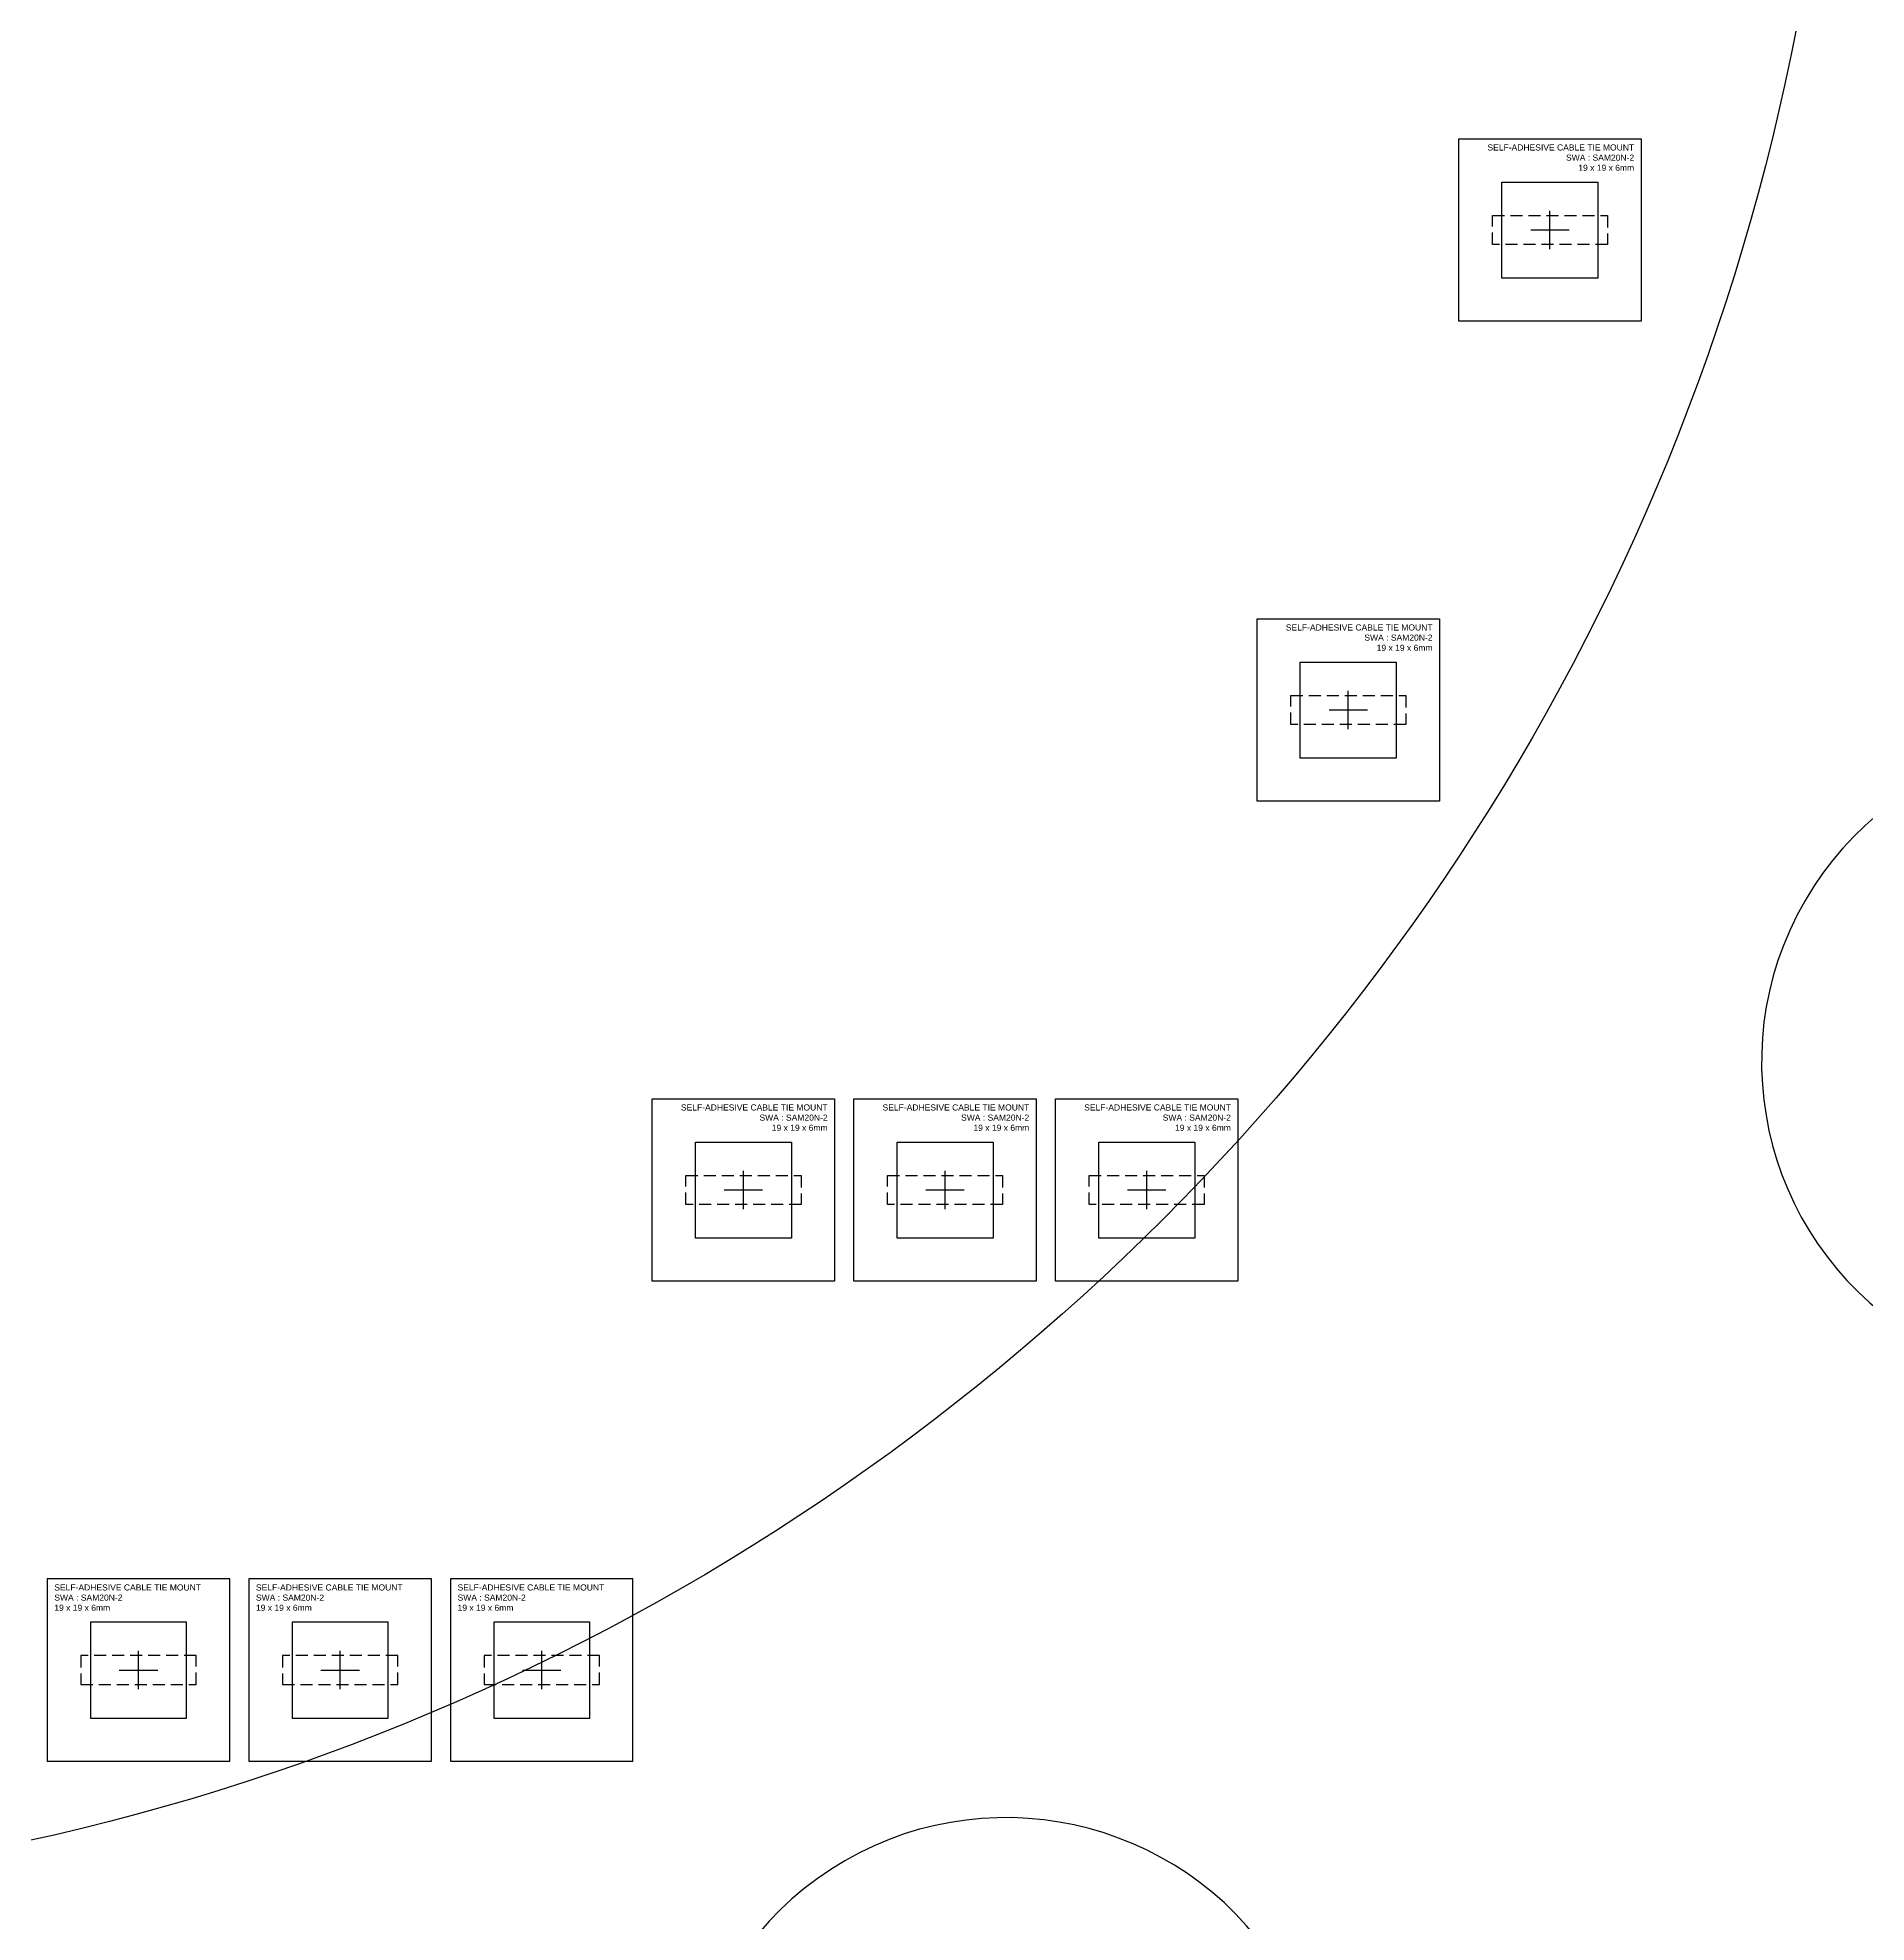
# Model space of a CAD drawing. Header units: millimetres. Extents: x 1440 to 4320, y -880 to 0.
# Drawn here: x 2932.5 to 3122.9, y -682.9 to -486.6 of the extents above; entities that cross this region are included whole.
import ezdxf

# ---------------------------------------------------------------- set-up
doc = ezdxf.new("R2010")
doc.units = ezdxf.units.MM
doc.header["$LTSCALE"] = 10
doc.header["$MEASUREMENT"] = 0
doc.linetypes.add('DASHED', pattern=[0.75, 0.5, -0.25])
for name, color, linetype in [('Component', 210, 'Continuous'), ('Outer Face', 253, 'Continuous'), ('vero Pins', 30, 'Continuous')]:
    doc.layers.add(name, color=color, linetype=linetype)
doc.styles.get("Standard").update_dxf_attribs({"font": 'arial.ttf'})

# ---------------------------------------------------------------- blocks, each defined once
blk = doc.blocks.new('*U135')
at = {"layer": 'Outer Face'}
blk.add_lwpolyline([(33.33, 33.54), (-33.33, 33.54, 1), (-33.33, -33.54), (33.33, -33.54, 1)], format="xyb", close=True, dxfattribs=at)
blk = doc.blocks.new('*U136')
at = {"layer": 'vero Pins', "color": 0, "linetype": 'ByBlock', "lineweight": -2, "transparency": 16777216}
for p, rotation in [((3174.45, -610), 149.9999999999999), ((3050, -734.45), 119.9999999999999)]:
    blk.add_blockref('*U135', p, dxfattribs=dict(at, rotation=rotation))

msp = doc.modelspace()

# ---------------------------------------------------------------- linework, layer by layer
at = {"layer": 'Component'}
for points in [[(3099.5, -497.17), (3099.5, -516.17), (3080.5, -516.17), (3080.5, -497.17)], [(3095, -501.67), (3095, -511.67), (3085, -511.67), (3085, -501.67)], [(3078.5, -547.17), (3078.5, -566.17), (3059.5, -566.17), (3059.5, -547.17)], [(3074, -551.67), (3074, -561.67), (3064, -561.67), (3064, -551.67)], [(3015.5, -597.17), (3015.5, -616.17), (2996.5, -616.17), (2996.5, -597.17)], [(3036.5, -597.17), (3036.5, -616.17), (3017.5, -616.17), (3017.5, -597.17)], [(3057.5, -597.17), (3057.5, -616.17), (3038.5, -616.17), (3038.5, -597.17)], [(3011, -601.67), (3011, -611.67), (3001, -611.67), (3001, -601.67)], [(3032, -601.67), (3032, -611.67), (3022, -611.67), (3022, -601.67)], [(3053, -601.67), (3053, -611.67), (3043, -611.67), (3043, -601.67)], [(2933.5, -647.17), (2933.5, -666.17), (2952.5, -666.17), (2952.5, -647.17)], [(2954.5, -647.17), (2954.5, -666.17), (2973.5, -666.17), (2973.5, -647.17)], [(2975.5, -647.17), (2975.5, -666.17), (2994.5, -666.17), (2994.5, -647.17)], [(2938, -651.67), (2938, -661.67), (2948, -661.67), (2948, -651.67)], [(2959, -651.67), (2959, -661.67), (2969, -661.67), (2969, -651.67)], [(2980, -651.67), (2980, -661.67), (2990, -661.67), (2990, -651.67)]]:
    msp.add_lwpolyline(points, close=True, dxfattribs=at)
at = {"layer": 'Component', "color": 252, "linetype": 'DASHED', "ltscale": 0.25}
for points in [[(3084, -505.17), (3096, -505.17), (3096, -508.17), (3084, -508.17)], [(3063, -555.17), (3075, -555.17), (3075, -558.17), (3063, -558.17)], [(3000, -605.17), (3012, -605.17), (3012, -608.17), (3000, -608.17)], [(3021, -605.17), (3033, -605.17), (3033, -608.17), (3021, -608.17)], [(3042, -605.17), (3054, -605.17), (3054, -608.17), (3042, -608.17)], [(2949, -655.17), (2937, -655.17), (2937, -658.17), (2949, -658.17)], [(2970, -655.17), (2958, -655.17), (2958, -658.17), (2970, -658.17)], [(2991, -655.17), (2979, -655.17), (2979, -658.17), (2991, -658.17)]]:
    msp.add_lwpolyline(points, close=True, dxfattribs=at)
at = {"layer": 'Component'}
for points in [[(3090, -508.67), (3090, -504.66)], [(3092, -506.67), (3088, -506.67)], [(3069, -558.67), (3069, -554.66)], [(3071, -556.67), (3067, -556.67)], [(3006, -608.67), (3006, -604.66)], [(3027, -608.67), (3027, -604.66)], [(3048, -608.67), (3048, -604.66)], [(3008, -606.67), (3004, -606.67)], [(3029, -606.67), (3025, -606.67)], [(3050, -606.67), (3046, -606.67)], [(2943, -658.67), (2943, -654.66)], [(2964, -658.67), (2964, -654.66)], [(2985, -658.67), (2985, -654.66)], [(2941, -656.67), (2945, -656.67)], [(2962, -656.67), (2966, -656.67)], [(2983, -656.67), (2987, -656.67)]]:
    msp.add_lwpolyline(points, dxfattribs=at)
at = {"layer": 'Outer Face'}
msp.add_circle((2880, -440), 240, dxfattribs=at)

# ---------------------------------------------------------------- block references
at = {"layer": 'vero Pins'}
msp.add_blockref('*U136', (0, 0), dxfattribs=at)

# ---------------------------------------------------------------- texts
at = {"layer": 'Component', "char_height": 0.635, "width": 17.0886}
for insert, attachment_point in [((3098.77, -497.75), 3), ((3077.77, -547.75), 3), ((3014.77, -597.75), 3), ((3035.77, -597.75), 3), ((3056.77, -597.75), 3), ((2934.23, -647.75), 1), ((2955.23, -647.75), 1), ((2976.23, -647.75), 1)]:
    msp.add_mtext('SELF-ADHESIVE CABLE TIE MOUNT\\PSWA : SAM20N-2\\P19 x 19 x 6mm', dxfattribs=dict(at, insert=insert, attachment_point=attachment_point))

doc.saveas('drawing.dxf')
